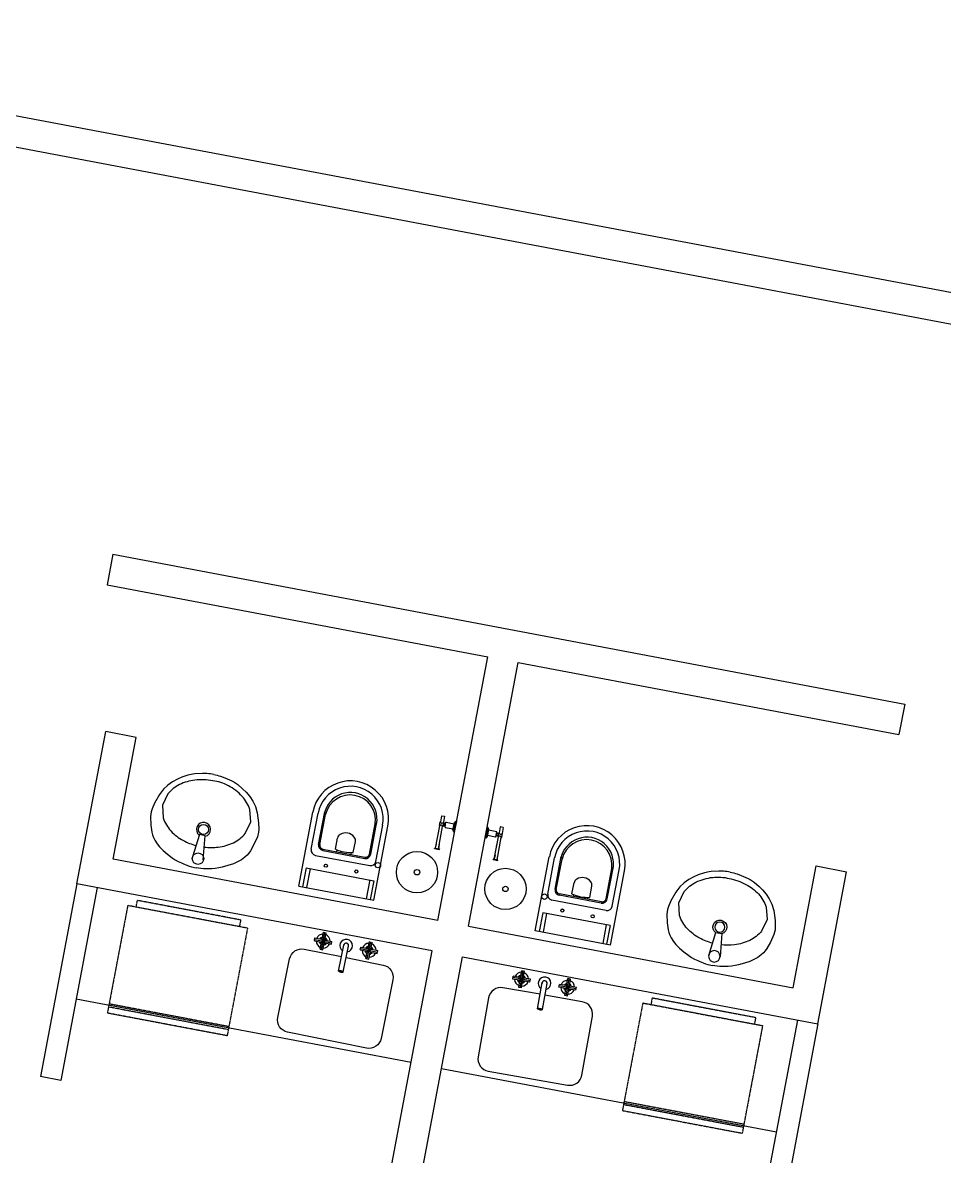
# Model space of a CAD drawing. Header units: inches. Extents: x -18604 to 2753, y -9056 to 3482.
# Drawn here: x -15057 to -14611, y -2161 to -1612 of the extents above; entities that cross this region are included whole.
import ezdxf

# ---------------------------------------------------------------- set-up
doc = ezdxf.new("R2010")
doc.units = ezdxf.units.IN
doc.linetypes.add('DASHED2', pattern=[0.375, 0.25, -0.125])
for name, color, linetype in [('Li Fina', 9, 'Continuous'), ('MOVEIS', 2, 'Continuous'), ('Parede', 6, 'Continuous'), ('Parede Baixo', 4, 'Continuous')]:
    doc.layers.add(name, color=color, linetype=linetype)

# ---------------------------------------------------------------- blocks, each defined once
blk = doc.blocks.new('01LAVL32')
at = {"linetype": 'Continuous'}
for p, q in [((-0.0275, -0.1344), (-0.0154, -0.2499)), ((0.0133, -0.2511), (0.0262, -0.1384)), ((-0.0154, -0.2499), (0.0133, -0.2511))]:
    blk.add_line(p, q, dxfattribs=at)
for points in [[(-0.0012, -0.5498, -0.021013), (-0.0349, -0.548), (-0.056, -0.5445), (-0.0926, -0.5355), (-0.1022, -0.5325), (-0.1239, -0.5233), (-0.1508, -0.5082), (-0.1704, -0.4947), (-0.1919, -0.477), (-0.2106, -0.4578), (-0.2273, -0.4352), (-0.2422, -0.4063), (-0.2575, -0.3608), (-0.2643, -0.3307), (-0.2659, -0.3157), (-0.2642, -0.2925), (-0.255, -0.2525), (-0.2443, -0.2195), (-0.2387, -0.2071), (-0.2316, -0.1957), (-0.2224, -0.1839), (-0.2088, -0.1694), (-0.1945, -0.157), (-0.1744, -0.1429), (-0.1503, -0.129), (-0.124, -0.1163), (-0.1081, -0.1098), (-0.0924, -0.1045), (-0.0763, -0.1), (-0.0683, -0.0981), (-0.0361, -0.092), (-0.0243, -0.0905), (-0.0012, -0.0898)], [(-0.0012, -0.5498, 0.021013), (0.0325, -0.548), (0.0535, -0.5445), (0.0902, -0.5355), (0.0998, -0.5325), (0.1215, -0.5233), (0.1483, -0.5082), (0.168, -0.4947), (0.1895, -0.477), (0.2082, -0.4578), (0.2248, -0.4352), (0.2398, -0.4063), (0.2551, -0.3608), (0.2619, -0.3307), (0.2635, -0.3157), (0.2617, -0.2925), (0.2525, -0.2525), (0.2419, -0.2195), (0.2363, -0.2071), (0.2292, -0.1957), (0.22, -0.1839), (0.2064, -0.1694), (0.1921, -0.157), (0.1719, -0.1429), (0.1478, -0.129), (0.1216, -0.1163), (0.1056, -0.1098), (0.0899, -0.1045), (0.0739, -0.1), (0.0659, -0.0981), (0.0337, -0.092), (0.0219, -0.0905), (-0.0012, -0.0898)], [(-0.021, -0.1961, 0.057807), (-0.0872, -0.2084, 0.085317), (-0.1552, -0.2428, 0.106201), (-0.2035, -0.2979), (-0.2189, -0.3571)], [(-0.2189, -0.3571), (-0.2035, -0.4163, 0.106201), (-0.1552, -0.4714, 0.085317), (-0.0801, -0.5094, 0.090539), (-0.0013, -0.5188, 0.074778), (0.0845, -0.5058, 0.085317), (0.1525, -0.4714, 0.106201), (0.2008, -0.4163), (0.2162, -0.3571), (0.2008, -0.2979, 0.106201), (0.1525, -0.2428, 0.085317), (0.0845, -0.2084, 0.056769), (0.0196, -0.1962, 0.074778)]]:
    blk.add_lwpolyline(points, format="xyb", dxfattribs=at)
for centre, radius in [((-0.0013, -0.1352), 0.0277), ((-0.0013, -0.279), 0.0241)]:
    blk.add_circle(centre, radius, dxfattribs=at)
blk.add_arc((-0.0013, -0.279), 0.0341, 114.7124, 63.992, dxfattribs=at)

msp = doc.modelspace()

# ---------------------------------------------------------------- linework, layer by layer
at = {"layer": 'Li Fina', "linetype": 'DASHED2'}
for p, q in [((-15006.57, -2039.67, 126.88), (-15016.43, -2091.74, 126.88)), ((-14948.6, -2050.63, 126.88), (-15006.57, -2039.67, 126.88)), ((-15002.03, -2037.16, 126.88), (-15002.64, -2040.41, 126.88)), ((-14951.92, -2046.65, 126.88), (-15002.03, -2037.16, 126.88)), ((-14951.92, -2046.65, 126.88), (-14952.53, -2049.89, 126.88)), ((-14948.6, -2050.63, 126.88), (-14958.46, -2102.71, 126.88)), ((-14752.74, -2084.33, 126.88), (-14753.36, -2087.58, 126.88)), ((-14752.74, -2084.33, 126.88), (-14702.63, -2093.81, 126.88)), ((-14957.9, -2099.76, 126.88), (-15015.87, -2088.8, 126.88)), ((-14957.62, -2098.29, 126.88), (-15015.59, -2087.32, 126.88)), ((-14757.29, -2086.83, 126.88), (-14767.14, -2138.91, 126.88)), ((-14757.29, -2086.83, 126.88), (-14699.32, -2097.8, 126.88)), ((-14958.46, -2102.71, 126.88), (-15016.43, -2091.74, 126.88)), ((-14702.63, -2093.81, 126.88), (-14703.25, -2097.06, 126.88)), ((-14699.32, -2097.8, 126.88), (-14709.17, -2149.88, 126.88)), ((-14766.3, -2134.49, 126.88), (-14708.33, -2145.45, 126.88)), ((-14767.14, -2138.91, 126.88), (-14709.17, -2149.88, 126.88)), ((-14766.58, -2135.96, 126.88), (-14708.61, -2146.93, 126.88))]:
    msp.add_line(p, q, dxfattribs=at)
at = {"layer": 'Li Fina'}
for p, q in [((-14912.81, -2060.96, 63.44), (-14911.15, -2052.75, 63.44)), ((-14912.47, -2055.83, 63.44), (-14911.82, -2052.61, 63.44)), ((-14911.82, -2052.61, 63.44), (-14910.49, -2052.88, 63.44)), ((-14916.23, -2056.69, 63.44), (-14915.96, -2055.36, 63.44)), ((-14916.23, -2056.69, 63.44), (-14913.01, -2057.34, 63.44)), ((-14916.09, -2056.03, 63.44), (-14907.88, -2057.69, 63.44)), ((-14915.96, -2055.36, 63.44), (-14912.74, -2056.01, 63.44)), ((-14913.48, -2060.83, 63.44), (-14912.83, -2057.61, 63.44)), ((-14912.83, -2057.61, 63.44), (-14911.14, -2056.1, 63.44)), ((-14912.74, -2056.01, 63.44), (-14911.98, -2056.86, 63.44)), ((-14912.47, -2055.83, 63.44), (-14911.98, -2056.86, 63.44)), ((-14912.15, -2061.1, 63.44), (-14911.5, -2057.88, 63.44)), ((-14911.23, -2057.7, 63.44), (-14908.01, -2058.35, 63.44)), ((-14911.14, -2056.1, 63.44), (-14910.49, -2052.88, 63.44)), ((-14910.96, -2056.37, 63.44), (-14907.74, -2057.02, 63.44)), ((-14908.01, -2058.35, 63.44), (-14907.74, -2057.02, 63.44)), ((-14890.61, -2065.45, 63.44), (-14888.95, -2057.23, 63.44)), ((-14890.27, -2060.32, 63.44), (-14889.62, -2057.1, 63.44)), ((-14888.94, -2060.59, 63.44), (-14888.29, -2057.37, 63.44)), ((-14913.48, -2060.83, 63.44), (-14912.15, -2061.1, 63.44)), ((-14904.55, -2071.37, 63.44), (-14902.01, -2058.79, 63.44)), ((-14902.26, -2071.83, 63.44), (-14899.72, -2059.25, 63.44)), ((-14894.02, -2061.18, 63.44), (-14893.75, -2059.84, 63.44)), ((-14894.02, -2061.18, 63.44), (-14890.8, -2061.83, 63.44)), ((-14893.89, -2060.51, 63.44), (-14885.67, -2062.17, 63.44)), ((-14893.75, -2059.84, 63.44), (-14890.53, -2060.49, 63.44)), ((-14891.28, -2065.31, 63.44), (-14890.63, -2062.09, 63.44)), ((-14890.63, -2062.09, 63.44), (-14888.94, -2060.59, 63.44)), ((-14890.53, -2060.49, 63.44), (-14889.78, -2061.34, 63.44)), ((-14890.27, -2060.32, 63.44), (-14889.29, -2062.36, 63.44)), ((-14889.94, -2065.58, 63.44), (-14889.29, -2062.36, 63.44)), ((-14889.78, -2061.34, 63.44), (-14888.76, -2060.85, 63.44)), ((-14889.03, -2062.19, 63.44), (-14885.81, -2062.84, 63.44)), ((-14888.76, -2060.85, 63.44), (-14885.54, -2061.5, 63.44)), ((-14885.81, -2062.84, 63.44), (-14885.54, -2061.5, 63.44)), ((-14891.28, -2065.31, 63.44), (-14889.94, -2065.58, 63.44)), ((-14904.56, -2071.39, 63.44), (-14904.25, -2069.86, 63.44)), ((-14902.27, -2071.85, 63.44), (-14901.96, -2070.32, 63.44)), ((-14820.2, -2075.25, 63.44), (-14819.96, -2073.91, 63.44)), ((-14811.83, -2076.04, 63.44), (-14820.08, -2074.58, 63.44)), ((-14816.73, -2074.48, 63.44), (-14819.96, -2073.91, 63.44)), ((-14815.13, -2074.53, 63.44), (-14816.78, -2076.08, 63.44)), ((-14815.95, -2075.31, 63.44), (-14816.73, -2074.48, 63.44)), ((-14816.68, -2079.43, 63.44), (-14815.23, -2071.18, 63.44)), ((-14816.47, -2074.3, 63.44), (-14815.89, -2071.06, 63.44)), ((-14815.44, -2076.32, 63.44), (-14816.47, -2074.3, 63.44)), ((-14814.94, -2074.8, 63.44), (-14815.95, -2075.31, 63.44)), ((-14815.13, -2074.53, 63.44), (-14814.56, -2071.3, 63.44)), ((-14811.71, -2075.37, 63.44), (-14814.94, -2074.8, 63.44)), ((-14816.96, -2075.82, 63.44), (-14820.2, -2075.25, 63.44)), ((-14817.35, -2079.32, 63.44), (-14816.78, -2076.08, 63.44)), ((-14816.01, -2079.55, 63.44), (-14817.35, -2079.32, 63.44)), ((-14816.01, -2079.55, 63.44), (-14815.44, -2076.32, 63.44)), ((-14811.95, -2076.71, 63.44), (-14815.18, -2076.13, 63.44)), ((-14811.95, -2076.71, 63.44), (-14811.71, -2075.37, 63.44)), ((-14808.17, -2089.64, 63.44), (-14805.94, -2077, 63.44)), ((-14805.87, -2090.04, 63.44), (-14803.64, -2077.4, 63.44)), ((-14797.89, -2079.19, 63.44), (-14797.66, -2077.85, 63.44)), ((-14794.66, -2079.76, 63.44), (-14797.89, -2079.19, 63.44)), ((-14789.52, -2079.97, 63.44), (-14797.77, -2078.52, 63.44)), ((-14794.42, -2078.42, 63.44), (-14797.66, -2077.85, 63.44)), ((-14795.05, -2083.25, 63.44), (-14794.47, -2080.02, 63.44)), ((-14794.38, -2083.37, 63.44), (-14792.92, -2075.12, 63.44)), ((-14794.16, -2078.23, 63.44), (-14793.59, -2075, 63.44)), ((-14793.14, -2080.26, 63.44), (-14794.16, -2078.23, 63.44)), ((-14793.71, -2083.49, 63.44), (-14793.14, -2080.26, 63.44)), ((-14792.82, -2078.47, 63.44), (-14793.65, -2079.25, 63.44)), ((-14792.64, -2078.73, 63.44), (-14793.65, -2079.25, 63.44)), ((-14792.25, -2075.24, 63.44), (-14793.59, -2075, 63.44)), ((-14789.64, -2080.64, 63.44), (-14792.87, -2080.07, 63.44)), ((-14792.82, -2078.47, 63.44), (-14792.25, -2075.24, 63.44)), ((-14789.4, -2079.3, 63.44), (-14792.64, -2078.73, 63.44)), ((-14789.64, -2080.64, 63.44), (-14789.4, -2079.3, 63.44)), ((-14793.71, -2083.49, 63.44), (-14795.05, -2083.25, 63.44)), ((-14808.17, -2089.65, 63.44), (-14807.9, -2088.12, 63.44)), ((-14805.87, -2090.06, 63.44), (-14805.6, -2088.52, 63.44))]:
    msp.add_line(p, q, dxfattribs=at)
at = {"layer": 'Li Fina', "elevation": 63.44}
for points in [[(-14911.98, -2056.86), (-14912.07, -2056.9), (-14912.16, -2056.94), (-14912.25, -2056.98), (-14912.28, -2057), (-14912.3, -2057.01), (-14912.33, -2057.02), (-14912.39, -2057.05), (-14912.44, -2057.07), (-14912.5, -2057.1), (-14912.5, -2057.1), (-14912.51, -2057.11), (-14912.52, -2057.11), (-14912.58, -2057.14), (-14912.64, -2057.17), (-14912.7, -2057.2), (-14912.7, -2057.2), (-14912.7, -2057.2), (-14912.71, -2057.2), (-14912.76, -2057.22), (-14912.81, -2057.25), (-14912.85, -2057.27), (-14912.86, -2057.27), (-14912.86, -2057.27), (-14912.87, -2057.28), (-14912.9, -2057.29), (-14912.94, -2057.31), (-14912.96, -2057.32), (-14912.99, -2057.33), (-14913, -2057.34), (-14913.01, -2057.34)], [(-14911.98, -2056.86), (-14911.9, -2056.81), (-14911.81, -2056.77), (-14911.72, -2056.73), (-14911.69, -2056.72), (-14911.66, -2056.7), (-14911.64, -2056.69), (-14911.58, -2056.66), (-14911.53, -2056.64), (-14911.47, -2056.61), (-14911.46, -2056.61), (-14911.46, -2056.6), (-14911.45, -2056.6), (-14911.39, -2056.57), (-14911.33, -2056.54), (-14911.27, -2056.52), (-14911.27, -2056.51), (-14911.26, -2056.51), (-14911.26, -2056.51), (-14911.21, -2056.49), (-14911.16, -2056.46), (-14911.12, -2056.44), (-14911.11, -2056.44), (-14911.1, -2056.44), (-14911.1, -2056.43), (-14911.06, -2056.42), (-14911.03, -2056.4), (-14911.01, -2056.39), (-14910.98, -2056.38), (-14910.97, -2056.37), (-14910.96, -2056.37)], [(-14911.23, -2057.7), (-14911.24, -2057.7), (-14911.25, -2057.68), (-14911.26, -2057.66), (-14911.28, -2057.64), (-14911.31, -2057.62), (-14911.33, -2057.59), (-14911.34, -2057.58), (-14911.34, -2057.58), (-14911.35, -2057.57), (-14911.38, -2057.54), (-14911.41, -2057.5), (-14911.45, -2057.45), (-14911.45, -2057.45), (-14911.46, -2057.45), (-14911.46, -2057.45), (-14911.5, -2057.4), (-14911.54, -2057.35), (-14911.59, -2057.3), (-14911.6, -2057.29), (-14911.6, -2057.29), (-14911.61, -2057.28), (-14911.65, -2057.23), (-14911.69, -2057.19), (-14911.73, -2057.14), (-14911.75, -2057.12), (-14911.77, -2057.1), (-14911.79, -2057.07), (-14911.85, -2057), (-14911.92, -2056.93), (-14911.98, -2056.86)], [(-14911.98, -2056.86), (-14911.94, -2056.94), (-14911.9, -2057.03), (-14911.86, -2057.12), (-14911.84, -2057.15), (-14911.83, -2057.18), (-14911.82, -2057.2), (-14911.79, -2057.26), (-14911.77, -2057.31), (-14911.74, -2057.37), (-14911.74, -2057.38), (-14911.73, -2057.38), (-14911.73, -2057.39), (-14911.7, -2057.45), (-14911.67, -2057.51), (-14911.64, -2057.57), (-14911.64, -2057.57), (-14911.64, -2057.58), (-14911.64, -2057.58), (-14911.62, -2057.63), (-14911.59, -2057.68), (-14911.57, -2057.72), (-14911.57, -2057.73), (-14911.57, -2057.74), (-14911.56, -2057.74), (-14911.55, -2057.78), (-14911.53, -2057.81), (-14911.52, -2057.83), (-14911.51, -2057.86), (-14911.5, -2057.87), (-14911.5, -2057.88)], [(-14889.78, -2061.34), (-14889.87, -2061.38), (-14889.96, -2061.42), (-14890.05, -2061.47), (-14890.07, -2061.48), (-14890.1, -2061.49), (-14890.13, -2061.51), (-14890.18, -2061.53), (-14890.24, -2061.56), (-14890.29, -2061.58), (-14890.3, -2061.59), (-14890.31, -2061.59), (-14890.32, -2061.59), (-14890.38, -2061.62), (-14890.44, -2061.65), (-14890.49, -2061.68), (-14890.5, -2061.68), (-14890.5, -2061.68), (-14890.5, -2061.68), (-14890.55, -2061.71), (-14890.6, -2061.73), (-14890.65, -2061.75), (-14890.65, -2061.76), (-14890.66, -2061.76), (-14890.67, -2061.76), (-14890.7, -2061.78), (-14890.73, -2061.79), (-14890.76, -2061.81), (-14890.78, -2061.82), (-14890.8, -2061.82), (-14890.8, -2061.83)], [(-14889.03, -2062.19), (-14889.03, -2062.18), (-14889.04, -2062.17), (-14889.06, -2062.15), (-14889.08, -2062.13), (-14889.1, -2062.1), (-14889.13, -2062.07), (-14889.13, -2062.07), (-14889.14, -2062.06), (-14889.14, -2062.06), (-14889.18, -2062.02), (-14889.21, -2061.98), (-14889.25, -2061.94), (-14889.25, -2061.93), (-14889.25, -2061.93), (-14889.26, -2061.93), (-14889.3, -2061.88), (-14889.34, -2061.83), (-14889.39, -2061.78), (-14889.39, -2061.78), (-14889.4, -2061.77), (-14889.4, -2061.76), (-14889.44, -2061.72), (-14889.48, -2061.67), (-14889.52, -2061.63), (-14889.55, -2061.6), (-14889.57, -2061.58), (-14889.59, -2061.56), (-14889.65, -2061.49), (-14889.72, -2061.41), (-14889.78, -2061.34)], [(-14903.47, -2071.92), (-14902.99, -2071.99), (-14902.59, -2071.99), (-14902.34, -2071.94), (-14902.26, -2071.83), (-14902.35, -2071.7), (-14902.59, -2071.56), (-14902.94, -2071.43), (-14903.35, -2071.32), (-14903.77, -2071.26), (-14904.15, -2071.25), (-14904.42, -2071.28), (-14904.55, -2071.37), (-14904.52, -2071.5), (-14904.31, -2071.64), (-14903.95, -2071.79), (-14903.47, -2071.92)], [(-14903.46, -2071.86), (-14903.89, -2071.74), (-14904.2, -2071.61), (-14904.33, -2071.47), (-14904.29, -2071.37), (-14904.08, -2071.32), (-14903.75, -2071.33), (-14903.36, -2071.38), (-14902.99, -2071.48), (-14902.68, -2071.6), (-14902.51, -2071.73), (-14902.51, -2071.84), (-14902.68, -2071.91), (-14903.02, -2071.92), (-14903.46, -2071.86)], [(-14816.96, -2075.82), (-14816.96, -2075.82), (-14816.94, -2075.81), (-14816.92, -2075.8), (-14816.89, -2075.78), (-14816.86, -2075.77), (-14816.83, -2075.75), (-14816.82, -2075.75), (-14816.82, -2075.74), (-14816.81, -2075.74), (-14816.77, -2075.72), (-14816.72, -2075.7), (-14816.67, -2075.67), (-14816.66, -2075.67), (-14816.66, -2075.67), (-14816.66, -2075.66), (-14816.6, -2075.64), (-14816.54, -2075.61), (-14816.48, -2075.58), (-14816.47, -2075.57), (-14816.47, -2075.57), (-14816.46, -2075.56), (-14816.41, -2075.54), (-14816.35, -2075.51), (-14816.3, -2075.48), (-14816.27, -2075.47), (-14816.24, -2075.45), (-14816.22, -2075.44), (-14816.13, -2075.4), (-14816.04, -2075.35), (-14815.95, -2075.31)], [(-14815.95, -2075.31), (-14815.89, -2075.38), (-14815.82, -2075.45), (-14815.75, -2075.52), (-14815.73, -2075.54), (-14815.71, -2075.57), (-14815.69, -2075.59), (-14815.65, -2075.63), (-14815.61, -2075.68), (-14815.57, -2075.72), (-14815.56, -2075.73), (-14815.55, -2075.73), (-14815.55, -2075.74), (-14815.5, -2075.79), (-14815.46, -2075.84), (-14815.41, -2075.88), (-14815.41, -2075.89), (-14815.41, -2075.89), (-14815.41, -2075.89), (-14815.37, -2075.93), (-14815.33, -2075.97), (-14815.3, -2076.01), (-14815.29, -2076.01), (-14815.29, -2076.02), (-14815.28, -2076.02), (-14815.26, -2076.05), (-14815.23, -2076.08), (-14815.21, -2076.1), (-14815.2, -2076.12), (-14815.18, -2076.13), (-14815.18, -2076.13)], [(-14794.66, -2079.76), (-14794.65, -2079.75), (-14794.64, -2079.75), (-14794.61, -2079.73), (-14794.59, -2079.72), (-14794.56, -2079.71), (-14794.52, -2079.69), (-14794.52, -2079.69), (-14794.51, -2079.68), (-14794.5, -2079.68), (-14794.46, -2079.66), (-14794.41, -2079.63), (-14794.36, -2079.61), (-14794.36, -2079.61), (-14794.36, -2079.6), (-14794.35, -2079.6), (-14794.3, -2079.57), (-14794.24, -2079.54), (-14794.18, -2079.51), (-14794.17, -2079.51), (-14794.16, -2079.51), (-14794.15, -2079.5), (-14794.1, -2079.47), (-14794.05, -2079.45), (-14793.99, -2079.42), (-14793.96, -2079.41), (-14793.94, -2079.39), (-14793.91, -2079.38), (-14793.82, -2079.33), (-14793.73, -2079.29), (-14793.65, -2079.25)], [(-14793.65, -2079.25), (-14793.72, -2079.31), (-14793.79, -2079.38), (-14793.86, -2079.45), (-14793.88, -2079.47), (-14793.91, -2079.49), (-14793.93, -2079.51), (-14793.97, -2079.55), (-14794.02, -2079.59), (-14794.06, -2079.63), (-14794.07, -2079.64), (-14794.07, -2079.64), (-14794.08, -2079.65), (-14794.13, -2079.7), (-14794.18, -2079.74), (-14794.22, -2079.79), (-14794.23, -2079.79), (-14794.23, -2079.79), (-14794.23, -2079.79), (-14794.27, -2079.83), (-14794.31, -2079.87), (-14794.35, -2079.9), (-14794.35, -2079.91), (-14794.36, -2079.91), (-14794.36, -2079.92), (-14794.39, -2079.94), (-14794.42, -2079.97), (-14794.44, -2079.99), (-14794.46, -2080), (-14794.47, -2080.01), (-14794.47, -2080.02)], [(-14793.65, -2079.25), (-14793.71, -2079.17), (-14793.78, -2079.1), (-14793.85, -2079.03), (-14793.87, -2079.01), (-14793.89, -2078.99), (-14793.91, -2078.96), (-14793.95, -2078.92), (-14793.99, -2078.88), (-14794.03, -2078.83), (-14794.04, -2078.83), (-14794.05, -2078.82), (-14794.05, -2078.81), (-14794.1, -2078.76), (-14794.14, -2078.72), (-14794.19, -2078.67), (-14794.19, -2078.67), (-14794.19, -2078.66), (-14794.19, -2078.66), (-14794.23, -2078.62), (-14794.27, -2078.58), (-14794.3, -2078.54), (-14794.31, -2078.54), (-14794.31, -2078.53), (-14794.32, -2078.53), (-14794.34, -2078.5), (-14794.37, -2078.48), (-14794.39, -2078.45), (-14794.41, -2078.44), (-14794.42, -2078.42), (-14794.42, -2078.42)], [(-14793.65, -2079.25), (-14793.58, -2079.32), (-14793.51, -2079.39), (-14793.45, -2079.46), (-14793.43, -2079.48), (-14793.41, -2079.5), (-14793.38, -2079.53), (-14793.34, -2079.57), (-14793.3, -2079.62), (-14793.26, -2079.66), (-14793.25, -2079.67), (-14793.25, -2079.67), (-14793.24, -2079.68), (-14793.2, -2079.73), (-14793.15, -2079.77), (-14793.11, -2079.82), (-14793.11, -2079.82), (-14793.1, -2079.83), (-14793.1, -2079.83), (-14793.06, -2079.87), (-14793.03, -2079.91), (-14792.99, -2079.95), (-14792.99, -2079.95), (-14792.98, -2079.96), (-14792.98, -2079.96), (-14792.95, -2079.99), (-14792.93, -2080.01), (-14792.91, -2080.04), (-14792.89, -2080.06), (-14792.88, -2080.07), (-14792.87, -2080.07)], [(-14807.07, -2090.16), (-14807.55, -2090.04), (-14807.92, -2089.9), (-14808.13, -2089.76), (-14808.17, -2089.64), (-14808.04, -2089.55), (-14807.76, -2089.5), (-14807.39, -2089.51), (-14806.97, -2089.56), (-14806.55, -2089.65), (-14806.2, -2089.78), (-14805.96, -2089.91), (-14805.87, -2090.04), (-14805.95, -2090.15), (-14806.19, -2090.21), (-14806.59, -2090.21), (-14807.07, -2090.16)], [(-14807.06, -2090.1), (-14806.62, -2090.15), (-14806.28, -2090.13), (-14806.11, -2090.06), (-14806.12, -2089.95), (-14806.29, -2089.82), (-14806.6, -2089.71), (-14806.98, -2089.62), (-14807.37, -2089.57), (-14807.69, -2089.58), (-14807.9, -2089.63), (-14807.95, -2089.73), (-14807.81, -2089.86), (-14807.5, -2089.99), (-14807.06, -2090.1)]]:
    msp.add_lwpolyline(points, dxfattribs=at)
at = {"layer": 'Li Fina'}
for points in [[(-14900.87, -2064.86), (-14882.9, -2068.49, -0.414214), (-14878.21, -2075.56), (-14883.95, -2103.99, -0.414214), (-14891.02, -2108.68), (-14929.25, -2100.96, -0.414214), (-14933.94, -2093.89), (-14928.2, -2065.47, -0.414214), (-14921.13, -2060.77), (-14903.16, -2064.4)], [(-14806.92, -2082.64), (-14824.97, -2079.45, 0.414214), (-14831.92, -2084.32), (-14836.96, -2112.88, 0.414214), (-14832.1, -2119.83), (-14793.69, -2126.61, 0.414214), (-14786.74, -2121.74), (-14781.7, -2093.18, 0.414214), (-14786.56, -2086.23), (-14804.62, -2083.04)]]:
    msp.add_lwpolyline(points, format="xyb", dxfattribs=at)
for centre, radius, start, end in [((-14911.98, -2056.86, 63.44), 3.38, 180.198, 246.9693), ((-14911.98, -2056.86, 63.44), 3.38, 90.1967, 156.9674), ((-14911.98, -2056.86, 63.44), 1.93, 189.1852, 237.9824), ((-14911.98, -2056.86, 63.44), 1.93, 99.1837, 147.9798), ((-14911.98, -2056.86, 63.44), 1.39, 197.7786, 229.3916), ((-14911.98, -2056.86, 63.44), 1.36, 198.582, 228.5877), ((-14911.98, -2056.86, 63.44), 1.39, 107.7743, 139.386), ((-14913.05, -2057.56, 63.44), 0.226, 348.5592, 78.6085), ((-14911.98, -2056.86, 63.44), 1.36, 108.5786, 138.5822), ((-14912.69, -2055.79, 63.44), 0.226, 258.5581, 348.6074), ((-14911.98, -2056.86, 63.44), 3.38, 270.2003, 336.968), ((-14911.98, -2056.86, 63.44), 1.93, 279.1896, 327.9797), ((-14911.98, -2056.86, 63.44), 1.39, 287.7842, 319.3874), ((-14911.98, -2056.86, 63.44), 1.36, 288.588, 318.5844), ((-14911.28, -2057.92, 63.44), 0.226, 78.5578, 168.6092), ((-14910.92, -2056.15, 63.44), 0.226, 168.5574, 258.6084), ((-14911.98, -2056.86, 63.44), 1.39, 17.7801, 49.3819), ((-14911.98, -2056.86, 63.44), 1.36, 18.5843, 48.5785), ((-14911.98, -2056.86, 63.44), 1.93, 9.1874, 57.9765), ((-14911.98, -2056.86, 63.44), 3.38, 0.1987, 66.9658), ((-14900.88, -2059.1, 63.44), 3.06, 281.0157, 236.1504), ((-14900.88, -2059.1, 63.44), 1.22, 331.1354, 186.0307), ((-14900.88, -2059.1, 63.44), 1.17, 352.3134, 164.8527), ((-14889.78, -2061.34, 63.44), 3.38, 90.1967, 156.9674), ((-14889.78, -2061.34, 63.44), 3.38, 0.1986, 66.9657), ((-14889.78, -2061.34, 63.44), 3.38, 180.1981, 246.9694), ((-14889.78, -2061.34, 63.44), 1.93, 189.1864, 237.9831), ((-14889.78, -2061.34, 63.44), 1.93, 99.183, 147.9786), ((-14889.78, -2061.34, 63.44), 1.39, 197.7787, 229.3916), ((-14889.78, -2061.34, 63.44), 1.36, 198.582, 228.5877), ((-14889.78, -2061.34, 63.44), 1.39, 107.7743, 139.386), ((-14889.78, -2061.34, 63.44), 1.36, 108.5785, 138.5821), ((-14890.85, -2062.05, 63.44), 0.226, 348.5581, 78.6087), ((-14890.49, -2060.27, 63.44), 0.226, 258.5581, 348.6076), ((-14889.78, -2061.34, 63.44), 3.38, 270.2004, 336.968), ((-14889.78, -2061.34, 63.44), 1.93, 279.1903, 327.9809), ((-14889.78, -2061.34, 63.44), 1.39, 287.7844, 319.3874), ((-14889.78, -2061.34, 63.44), 1.36, 288.5878, 318.5843), ((-14889.07, -2062.41, 63.44), 0.226, 78.5574, 168.6081), ((-14888.71, -2060.63, 63.44), 0.226, 168.5576, 258.6091), ((-14889.78, -2061.34, 63.44), 1.36, 18.5843, 48.5784), ((-14889.78, -2061.34, 63.44), 1.39, 17.7801, 49.3819), ((-14889.78, -2061.34, 63.44), 1.93, 9.1862, 57.9758), ((-14815.95, -2075.31, 63.44), 3.38, 91.6068, 158.3739), ((-14815.95, -2075.31, 63.44), 1.93, 100.5967, 149.3863), ((-14815.95, -2075.31, 63.44), 1.39, 109.1906, 140.7924), ((-14815.95, -2075.31, 63.44), 1.36, 109.9941, 139.9882), ((-14816.69, -2074.26, 63.44), 0.226, 259.9634, 350.0149), ((-14814.9, -2074.57, 63.44), 0.226, 169.9648, 260.0144), ((-14815.95, -2075.31, 63.44), 1.36, 19.9904, 49.994), ((-14815.95, -2075.31, 63.44), 1.39, 19.1865, 50.7982), ((-14815.95, -2075.31, 63.44), 1.93, 10.5938, 59.3895), ((-14815.95, -2075.31, 63.44), 3.38, 1.6051, 68.3758), ((-14804.8, -2077.28, 63.44), 3.06, 282.4221, 237.5568), ((-14815.95, -2075.31, 63.44), 3.38, 181.6045, 248.3721), ((-14815.95, -2075.31, 63.44), 1.93, 190.5916, 239.3822), ((-14815.95, -2075.31, 63.44), 1.39, 199.1851, 230.7881), ((-14815.95, -2075.31, 63.44), 1.36, 199.9882, 229.9847), ((-14817, -2076.04, 63.44), 0.226, 349.9644, 80.0151), ((-14815.95, -2075.31, 63.44), 3.38, 271.6031, 338.3744), ((-14815.95, -2075.31, 63.44), 1.93, 280.5894, 329.3861), ((-14815.95, -2075.31, 63.44), 1.39, 289.1809, 320.7938), ((-14815.95, -2075.31, 63.44), 1.36, 289.9847, 319.9905), ((-14815.22, -2076.36, 63.44), 0.226, 79.9638, 170.0144), ((-14804.8, -2077.28, 63.44), 1.22, 332.5418, 187.4371), ((-14804.8, -2077.28, 63.44), 1.17, 353.7198, 166.2591), ((-14793.65, -2079.25, 63.44), 3.38, 181.6045, 248.3722), ((-14793.65, -2079.25, 63.44), 3.38, 91.6067, 158.3738), ((-14793.65, -2079.25, 63.44), 1.93, 190.5928, 239.3829), ((-14793.65, -2079.25, 63.44), 1.93, 100.596, 149.3851), ((-14793.65, -2079.25, 63.44), 1.39, 199.1851, 230.7883), ((-14793.65, -2079.25, 63.44), 1.36, 199.9881, 229.9845), ((-14793.65, -2079.25, 63.44), 1.39, 109.1906, 140.7924), ((-14793.65, -2079.25, 63.44), 1.36, 109.994, 139.9882), ((-14794.7, -2079.98, 63.44), 0.226, 349.9632, 80.0147), ((-14794.38, -2078.2, 63.44), 0.226, 259.9641, 350.0151), ((-14793.65, -2079.25, 63.44), 1.93, 280.5901, 329.3873), ((-14793.65, -2079.25, 63.44), 1.39, 289.1809, 320.7939), ((-14793.65, -2079.25, 63.44), 1.36, 289.9848, 319.9905), ((-14792.91, -2080.29, 63.44), 0.226, 79.964, 170.0133), ((-14792.6, -2078.51, 63.44), 0.226, 169.9651, 260.0144), ((-14793.65, -2079.25, 63.44), 1.39, 19.1865, 50.7982), ((-14793.65, -2079.25, 63.44), 1.36, 19.9903, 49.9939), ((-14793.65, -2079.25, 63.44), 1.93, 10.5927, 59.3888), ((-14793.65, -2079.25, 63.44), 3.38, 1.6051, 68.3757), ((-14793.65, -2079.25, 63.44), 3.38, 271.6032, 338.3745)]:
    msp.add_arc(centre, radius, start, end, dxfattribs=at)
at = {"layer": 'MOVEIS'}
for p, q in [((-14923.77, -2030.24, 63.44), (-14916.99, -1994.37, 63.44)), ((-14917.76, -2012.44, 63.44), (-14914.43, -1994.86, 63.44)), ((-14914.2, -2010.06, 63.44), (-14911.22, -1994.31, 63.44)), ((-14913.61, -2010.17, 63.44), (-14910.84, -1995.54, 63.44)), ((-14854.64, -1996.2, 63.44), (-14855.19, -1999.09, 63.44)), ((-14854.64, -1996.2, 63.44), (-14853.26, -1996.46, 63.44)), ((-14853.26, -1996.46, 63.44), (-14853.81, -1999.35, 63.44)), ((-14853.26, -1996.46, 63.44), (-14853.81, -1999.35, 63.44)), ((-14853.36, -1996.44, 63.44), (-14853.26, -1996.46, 63.44)), ((-14889.54, -2014.73, 63.44), (-14886.77, -2000.09, 63.44)), ((-14888.95, -2014.84, 63.44), (-14885.97, -1999.09, 63.44)), ((-14887.42, -2037.12, 63.44), (-14880.63, -2001.25, 63.44)), ((-14886.51, -2018.35, 63.44), (-14883.18, -2000.77, 63.44)), ((-14857.61, -2011.9, 63.44), (-14855.56, -2001.05, 63.44)), ((-14856.23, -2012.16, 63.44), (-14854.18, -2001.31, 63.44)), ((-14855.75, -2000.97, 63.44), (-14855.39, -1999.1, 63.44)), ((-14855.71, -2001.03, 63.44), (-14855.56, -2001.05, 63.44)), ((-14855.33, -1999.06, 63.44), (-14855.19, -1999.09, 63.44)), ((-14854.18, -2001.31, 63.44), (-14854.04, -2001.34, 63.44)), ((-14853.98, -2001.3, 63.44), (-14853.62, -1999.44, 63.44)), ((-14853.86, -2000.94, 63.44), (-14853.22, -2001.06, 63.44)), ((-14853.81, -1999.35, 63.44), (-14853.66, -1999.38, 63.44)), ((-14853.64, -1999.81, 63.44), (-14853.01, -1999.93, 63.44)), ((-14853.27, -2001.33, 63.44), (-14852.95, -1999.66, 63.44)), ((-14853.23, -2001.39, 63.44), (-14852.99, -2001.44, 63.44)), ((-14853, -2001.79, 63.44), (-14852.54, -1999.34, 63.44)), ((-14852.96, -2001.85, 63.44), (-14849.08, -2002.58, 63.44)), ((-14852.9, -1999.62, 63.44), (-14852.65, -1999.67, 63.44)), ((-14852.48, -1999.3, 63.44), (-14848.6, -2000.03, 63.44)), ((-14849.19, -2003.17, 63.44), (-14848.49, -1999.44, 63.44)), ((-14849.15, -2003.23, 63.44), (-14848.86, -2003.29, 63.44)), ((-14848.92, -2003.89, 63.44), (-14847.97, -1998.88, 63.44)), ((-14848.43, -1999.4, 63.44), (-14848.13, -1999.46, 63.44)), ((-14848.34, -2004.05, 63.44), (-14847.37, -1998.94, 63.44)), ((-14847.91, -1998.84, 63.44), (-14847.37, -1998.94, 63.44)), ((-14833.6, -2006.84, 63.44), (-14832.63, -2001.73, 63.44)), ((-14833, -2006.9, 63.44), (-14832.05, -2001.89, 63.44)), ((-14832.09, -2001.83, 63.44), (-14832.63, -2001.73, 63.44)), ((-14832.49, -2006.33, 63.44), (-14831.78, -2002.6, 63.44)), ((-14831.82, -2002.54, 63.44), (-14832.12, -2002.49, 63.44)), ((-14828.01, -2003.92, 63.44), (-14831.89, -2003.19, 63.44)), ((-14826.24, -2001.57, 63.44), (-14826.79, -2004.46, 63.44)), ((-14826.24, -2001.57, 63.44), (-14826.79, -2004.46, 63.44)), ((-14826.15, -2001.59, 63.44), (-14826.24, -2001.57, 63.44)), ((-14824.87, -2001.83, 63.44), (-14826.24, -2001.57, 63.44)), ((-14824.87, -2001.83, 63.44), (-14825.42, -2004.72, 63.44)), ((-14906.05, -2012.4, 63.44), (-14905.03, -2007.02, 63.44)), ((-14897.4, -2014.04, 63.44), (-14896.38, -2008.66, 63.44)), ((-14855.08, -2006.07, 63.44), (-14854.87, -2004.94, 63.44)), ((-14848.88, -2003.95, 63.44), (-14848.34, -2004.05, 63.44)), ((-14833.06, -2006.94, 63.44), (-14833.6, -2006.84, 63.44)), ((-14832.55, -2006.37, 63.44), (-14832.84, -2006.32, 63.44)), ((-14828.5, -2006.48, 63.44), (-14832.38, -2005.74, 63.44)), ((-14829.21, -2017.27, 63.44), (-14827.16, -2006.43, 63.44)), ((-14828.44, -2006.44, 63.44), (-14827.97, -2003.98, 63.44)), ((-14828.07, -2006.15, 63.44), (-14828.32, -2006.1, 63.44)), ((-14828.02, -2006.11, 63.44), (-14827.7, -2004.44, 63.44)), ((-14827.74, -2004.38, 63.44), (-14827.99, -2004.34, 63.44)), ((-14827.33, -2005.96, 63.44), (-14827.97, -2005.84, 63.44)), ((-14827.84, -2017.53, 63.44), (-14825.79, -2006.69, 63.44)), ((-14827.12, -2004.83, 63.44), (-14827.75, -2004.71, 63.44)), ((-14827.35, -2006.34, 63.44), (-14827, -2004.47, 63.44)), ((-14827.16, -2006.43, 63.44), (-14827.31, -2006.4, 63.44)), ((-14826.79, -2004.46, 63.44), (-14826.94, -2004.43, 63.44)), ((-14825.64, -2006.71, 63.44), (-14825.79, -2006.69, 63.44)), ((-14825.58, -2006.67, 63.44), (-14825.23, -2004.81, 63.44)), ((-14825.27, -2004.75, 63.44), (-14825.42, -2004.72, 63.44)), ((-14912.21, -2012.98, 63.44), (-14891.87, -2016.83, 63.44)), ((-14912.1, -2012.39, 63.44), (-14891.76, -2016.24, 63.44)), ((-14905.37, -2013.66, 63.44), (-14905.19, -2012.74, 63.44)), ((-14903.4, -2014.04, 63.44), (-14903.28, -2013.36, 63.44)), ((-14900.46, -2014.59, 63.44), (-14900.33, -2013.92, 63.44)), ((-14898.49, -2014.97, 63.44), (-14898.32, -2014.04, 63.44)), ((-14858.08, -2012.03, 63.44), (-14858.04, -2011.81, 63.44)), ((-14858.08, -2012.03, 63.44), (-14858.04, -2011.81, 63.44)), ((-14855.8, -2012.47, 63.44), (-14858.08, -2012.03, 63.44)), ((-14858.08, -2012.03, 63.44), (-14855.8, -2012.47, 63.44)), ((-14858.04, -2011.81, 63.44), (-14857.61, -2011.9, 63.44)), ((-14858.04, -2011.81, 63.44), (-14855.75, -2012.25, 63.44)), ((-14857.61, -2011.9, 63.44), (-14857.2, -2009.74, 63.44)), ((-14855.83, -2010, 63.44), (-14856.23, -2012.16, 63.44)), ((-14856.23, -2012.16, 63.44), (-14855.75, -2012.25, 63.44)), ((-14855.75, -2012.25, 63.44), (-14855.8, -2012.47, 63.44)), ((-14855.8, -2012.47, 63.44), (-14855.75, -2012.25, 63.44)), ((-14828.06, -2011.18, 63.44), (-14827.85, -2010.05, 63.44)), ((-14915.77, -2015.36, 63.44), (-14889.43, -2020.34, 63.44)), ((-14910.18, -2019.87, 63.44), (-14911.02, -2019.71, 63.44)), ((-14829.69, -2017.18, 63.44), (-14829.74, -2017.4, 63.44)), ((-14829.74, -2017.4, 63.44), (-14829.69, -2017.18, 63.44)), ((-14829.74, -2017.4, 63.44), (-14827.45, -2017.83, 63.44)), ((-14827.45, -2017.83, 63.44), (-14829.74, -2017.4, 63.44)), ((-14827.41, -2017.61, 63.44), (-14829.69, -2017.18, 63.44)), ((-14829.21, -2017.27, 63.44), (-14829.69, -2017.18, 63.44)), ((-14828.81, -2015.11, 63.44), (-14829.21, -2017.27, 63.44)), ((-14827.84, -2017.53, 63.44), (-14827.43, -2015.37, 63.44)), ((-14827.41, -2017.61, 63.44), (-14827.84, -2017.53, 63.44)), ((-14827.45, -2017.83, 63.44), (-14827.41, -2017.61, 63.44)), ((-14827.45, -2017.83, 63.44), (-14827.41, -2017.61, 63.44)), ((-14809.31, -2051.89, 63.44), (-14802.52, -2016.03, 63.44)), ((-14803.29, -2034.1, 63.44), (-14799.97, -2016.51, 63.44)), ((-14799.74, -2031.72, 63.44), (-14796.76, -2015.97, 63.44)), ((-14799.15, -2031.83, 63.44), (-14796.38, -2017.19, 63.44)), ((-14920.19, -2021.45, 63.44), (-14921.92, -2030.59, 63.44)), ((-14920.19, -2021.45, 63.44), (-14887.53, -2027.63, 63.44)), ((-14918.31, -2021.81, 63.44), (-14920.04, -2030.94, 63.44)), ((-14895.44, -2022.66, 63.44), (-14896.28, -2022.5, 63.44)), ((-14775.08, -2036.38, 63.44), (-14772.31, -2021.75, 63.44)), ((-14774.49, -2036.49, 63.44), (-14771.51, -2020.74, 63.44)), ((-14772.95, -2058.77, 63.44), (-14766.17, -2022.91, 63.44)), ((-14772.05, -2040.01, 63.44), (-14768.72, -2022.43, 63.44)), ((-14923.77, -2030.24, 63.44), (-14887.42, -2037.12, 63.44)), ((-14889.42, -2027.27, 63.44), (-14891.15, -2036.41, 63.44)), ((-14887.53, -2027.63, 63.44), (-14889.26, -2036.77, 63.44)), ((-14791.58, -2034.06, 63.44), (-14790.56, -2028.68, 63.44)), ((-14782.94, -2035.7, 63.44), (-14781.92, -2030.32, 63.44)), ((-14777.41, -2038.49, 63.44), (-14797.75, -2034.64, 63.44)), ((-14777.3, -2037.9, 63.44), (-14797.64, -2034.05, 63.44)), ((-14790.9, -2035.32, 63.44), (-14790.73, -2034.4, 63.44)), ((-14788.94, -2035.69, 63.44), (-14788.81, -2035.02, 63.44)), ((-14785.99, -2036.25, 63.44), (-14785.86, -2035.58, 63.44)), ((-14784.03, -2036.62, 63.44), (-14783.85, -2035.7, 63.44)), ((-14774.97, -2042, 63.44), (-14801.3, -2037.02, 63.44)), ((-14796.56, -2041.37, 63.44), (-14795.71, -2041.53, 63.44)), ((-14805.73, -2043.11, 63.44), (-14807.46, -2052.24, 63.44)), ((-14773.07, -2049.29, 63.44), (-14805.73, -2043.11, 63.44)), ((-14803.84, -2043.46, 63.44), (-14805.57, -2052.6, 63.44)), ((-14781.82, -2044.16, 63.44), (-14780.97, -2044.32, 63.44)), ((-14772.95, -2058.77, 63.44), (-14809.31, -2051.89, 63.44)), ((-14774.96, -2048.93, 63.44), (-14776.68, -2058.07, 63.44)), ((-14773.07, -2049.29, 63.44), (-14774.8, -2058.42, 63.44)), ((-14869.46, -2115.7, 63.44), (-15031.59, -2085.02, 63.44)), ((-14854.73, -2118.49, 63.44), (-14692.6, -2149.16, 63.44))]:
    msp.add_line(p, q, dxfattribs=at)
for centre, radius in [((-14866.57, -2023.52, 63.44), 10), ((-14910.71, -2020.39, 63.44), 0.75), ((-14885.49, -2020.11, 63.44), 1.31), ((-14895.97, -2023.18, 63.44), 0.75), ((-14866.57, -2023.52, 63.44), 1.31), ((-14823.74, -2031.62, 63.44), 10), ((-14823.74, -2031.62, 63.44), 1.31), ((-14804.89, -2035.36, 63.44), 1.31), ((-14796.25, -2042.05, 63.44), 0.75), ((-14781.51, -2044.84, 63.44), 0.75)]:
    msp.add_circle(centre, radius, dxfattribs=at)
for centre, radius, start, end in [((-14898.81, -1997.81, 63.44), 18.5, 349.2862, 169.2862), ((-14898.81, -1997.81, 63.44), 15.9, 349.2862, 169.2862), ((-14898.81, -1997.81, 63.44), 12.9, 349.2862, 169.2862), ((-14898.91, -1998.36, 63.44), 12.26, 351.8868, 166.6857), ((-14855.7, -2000.98, 63.44), 0.05, 169.2862, 259.2862), ((-14854.92, -2001.42, 63.44), 0.74, 8.212, 150.3605), ((-14855.34, -1999.11, 63.44), 0.05, 79.2862, 169.2862), ((-14854.45, -1998.98, 63.44), 0.74, 188.212, 330.3605), ((-14854.03, -2001.29, 63.44), 0.05, 259.2862, 349.2862), ((-14853.87, -2000.99, 63.44), 0.05, 79.2862, 169.2862), ((-14853.64, -1999.76, 63.44), 0.05, 169.2862, 259.2862), ((-14853.67, -1999.43, 63.44), 0.05, 349.2862, 79.2862), ((-14853.22, -2001.34, 63.44), 0.05, 169.2862, 259.2862), ((-14852.95, -2001.8, 63.44), 0.05, 169.2862, 259.2862), ((-14852.98, -2001.39, 63.44), 0.05, 259.2862, 349.2862), ((-14852.91, -1999.67, 63.44), 0.05, 79.2862, 169.2862), ((-14852.66, -1999.72, 63.44), 0.05, 349.2862, 79.2862), ((-14852.49, -1999.34, 63.44), 0.05, 79.2862, 169.2862), ((-14849.14, -2003.18, 63.44), 0.05, 169.2862, 259.2862), ((-14848.87, -2003.34, 63.44), 0.05, 349.2862, 79.2862), ((-14848.44, -1999.45, 63.44), 0.05, 79.2862, 169.2862), ((-14848.12, -1999.41, 63.44), 0.05, 259.2862, 349.2862), ((-14847.92, -1998.89, 63.44), 0.05, 79.2862, 169.2862), ((-14832.11, -2002.44, 63.44), 0.05, 169.2862, 259.2862), ((-14832.1, -2001.88, 63.44), 0.05, 349.2862, 79.2862), ((-14831.83, -2002.59, 63.44), 0.05, 349.2862, 79.2862), ((-14784.34, -2019.47, 63.44), 18.5, 349.2862, 169.2862), ((-14902.38, -2007.53, 63.44), 2.7, 120.1185, 169.2862), ((-14901.07, -2009.78, 63.44), 5.3, 38.454, 120.1185), ((-14899.03, -2008.16, 63.44), 2.7, 349.2862, 38.454), ((-14848.87, -2003.9, 63.44), 0.05, 169.2862, 259.2862), ((-14833.05, -2006.89, 63.44), 0.05, 259.2862, 349.2862), ((-14832.85, -2006.37, 63.44), 0.05, 79.2862, 169.2862), ((-14832.54, -2006.33, 63.44), 0.05, 259.2862, 349.2862), ((-14828.49, -2006.43, 63.44), 0.05, 259.2862, 349.2862), ((-14828.31, -2006.06, 63.44), 0.05, 169.2862, 259.2862), ((-14828.07, -2006.1, 63.44), 0.05, 259.2862, 349.2862), ((-14828, -2004.39, 63.44), 0.05, 79.2862, 169.2862), ((-14828.02, -2003.97, 63.44), 0.05, 349.2862, 79.2862), ((-14827.75, -2004.43, 63.44), 0.05, 349.2862, 79.2862), ((-14827.3, -2006.35, 63.44), 0.05, 169.2862, 259.2862), ((-14827.34, -2006.01, 63.44), 0.05, 349.2862, 79.2862), ((-14826.52, -2006.79, 63.44), 0.74, 8.212, 150.3605), ((-14827.11, -2004.78, 63.44), 0.05, 259.2862, 349.2862), ((-14826.95, -2004.48, 63.44), 0.05, 79.2862, 169.2862), ((-14826.06, -2004.36, 63.44), 0.74, 188.212, 330.3605), ((-14825.63, -2006.67, 63.44), 0.05, 259.2862, 349.2862), ((-14825.28, -2004.8, 63.44), 0.05, 349.2862, 79.2862), ((-14784.34, -2019.47, 63.44), 15.9, 349.2862, 169.2862), ((-14784.34, -2019.47, 63.44), 12.9, 349.2862, 169.2862), ((-14784.45, -2020.02, 63.44), 12.26, 351.8868, 166.6857), ((-14915.3, -2012.9, 63.44), 2.5, 169.2862, 259.2862), ((-14911.75, -2010.52, 63.44), 2.5, 169.2862, 259.2862), ((-14911.75, -2010.52, 63.44), 1.9, 169.2862, 259.2862), ((-14896.68, -1989.85, 63.44), 24.42, 247.4532, 257.8598), ((-14897.88, -1989.62, 63.44), 24.42, 260.7127, 271.1193), ((-14891.41, -2014.37, 63.44), 2.5, 259.2862, 349.2862), ((-14891.41, -2014.37, 63.44), 1.9, 259.2862, 349.2862), ((-14888.97, -2017.89, 63.44), 2.5, 259.2862, 349.2862), ((-14787.91, -2029.18, 63.44), 2.7, 120.1185, 169.2862), ((-14786.61, -2031.43, 63.44), 5.3, 38.454, 120.1185), ((-14784.57, -2029.81, 63.44), 2.7, 349.2862, 38.454), ((-14800.84, -2034.56, 63.44), 2.5, 169.2862, 259.2862), ((-14797.28, -2032.18, 63.44), 2.5, 169.2862, 259.2862), ((-14797.28, -2032.18, 63.44), 1.9, 169.2862, 259.2862), ((-14782.22, -2011.51, 63.44), 24.42, 247.4532, 257.8598), ((-14783.41, -2011.28, 63.44), 24.42, 260.7127, 271.1193), ((-14776.94, -2036.03, 63.44), 1.9, 259.2862, 349.2862), ((-14776.94, -2036.03, 63.44), 2.5, 259.2862, 349.2862), ((-14774.5, -2039.54, 63.44), 2.5, 259.2862, 349.2862)]:
    msp.add_arc(centre, radius, start, end, dxfattribs=at)
at = {"layer": 'Parede'}
for p, q in [((-15298.34, -1612.19, 63.44), (-13261.85, -1997.5, 63.44)), ((-15286.39, -1629.72, 63.44), (-13249.98, -2015.01, 63.44)), ((-15013.73, -1869.59, 63.44), (-15016.51, -1884.33, 63.44)), ((-15013.73, -1869.59, 63.44), (-14630.52, -1942.09, 63.44)), ((-15016.51, -1884.33, 63.44), (-14832.28, -1919.18, 63.44)), ((-14856.45, -2046.92, 63.44), (-14832.28, -1919.18, 63.44)), ((-14841.71, -2049.71, 63.44), (-14817.54, -1921.97, 63.44)), ((-14817.54, -1921.97, 63.44), (-14633.31, -1956.83, 63.44)), ((-14630.52, -1942.09, 63.44), (-14633.31, -1956.83, 63.44)), ((-15031.19, -2029.12, 63.44), (-15017.25, -1955.43, 63.44)), ((-15002.51, -1958.22, 63.44), (-15017.25, -1955.43, 63.44)), ((-15013.66, -2017.17, 63.44), (-15002.51, -1958.22, 63.44)), ((-14856.45, -2046.92, 63.44), (-15013.66, -2017.17, 63.44)), ((-14684.5, -2079.45, 63.44), (-14673.35, -2020.5, 63.44)), ((-14673.35, -2020.5, 63.44), (-14658.61, -2023.29, 63.44)), ((-14672.55, -2096.98, 63.44), (-14658.61, -2023.29, 63.44)), ((-14859.24, -2061.66, 63.44), (-15031.19, -2029.12, 63.44)), ((-14841.71, -2049.71, 63.44), (-14684.5, -2079.45, 63.44)), ((-14844.5, -2064.44, 63.44), (-14672.55, -2096.98, 63.44))]:
    msp.add_line(p, q, dxfattribs=at)
at = {"layer": 'Parede Baixo'}
for p, q in [((-15031.19, -2029.12, 63.44), (-15048.85, -2122.47, 63.44)), ((-15021.36, -2030.98, 63.44), (-15039.02, -2124.33, 63.44)), ((-14959.63, -2592.24, 63.44), (-14859.24, -2061.66, 63.44)), ((-14944.89, -2595.03, 63.44), (-14844.5, -2064.44, 63.44)), ((-14682.38, -2095.12, 63.44), (-14700.04, -2188.46, 63.44)), ((-14672.55, -2096.98, 63.44), (-14690.21, -2190.32, 63.44)), ((-15039.02, -2124.33, 63.44), (-15048.85, -2122.47, 63.44))]:
    msp.add_line(p, q, dxfattribs=at)

# ---------------------------------------------------------------- block references
at = {"layer": 'MOVEIS', "yscale": 100, "zscale": 99.99999999999989}
for p, xscale, rotation in [((-14975.22, -2030.22, 63.44), 100.0000000000075, 169.2862480787813), ((-14725.05, -2077.55, 63.44), -100.0000000000116, 169.2862480787689)]:
    msp.add_blockref('01LAVL32', p, dxfattribs=dict(at, xscale=xscale, rotation=rotation))

doc.saveas('drawing.dxf')
